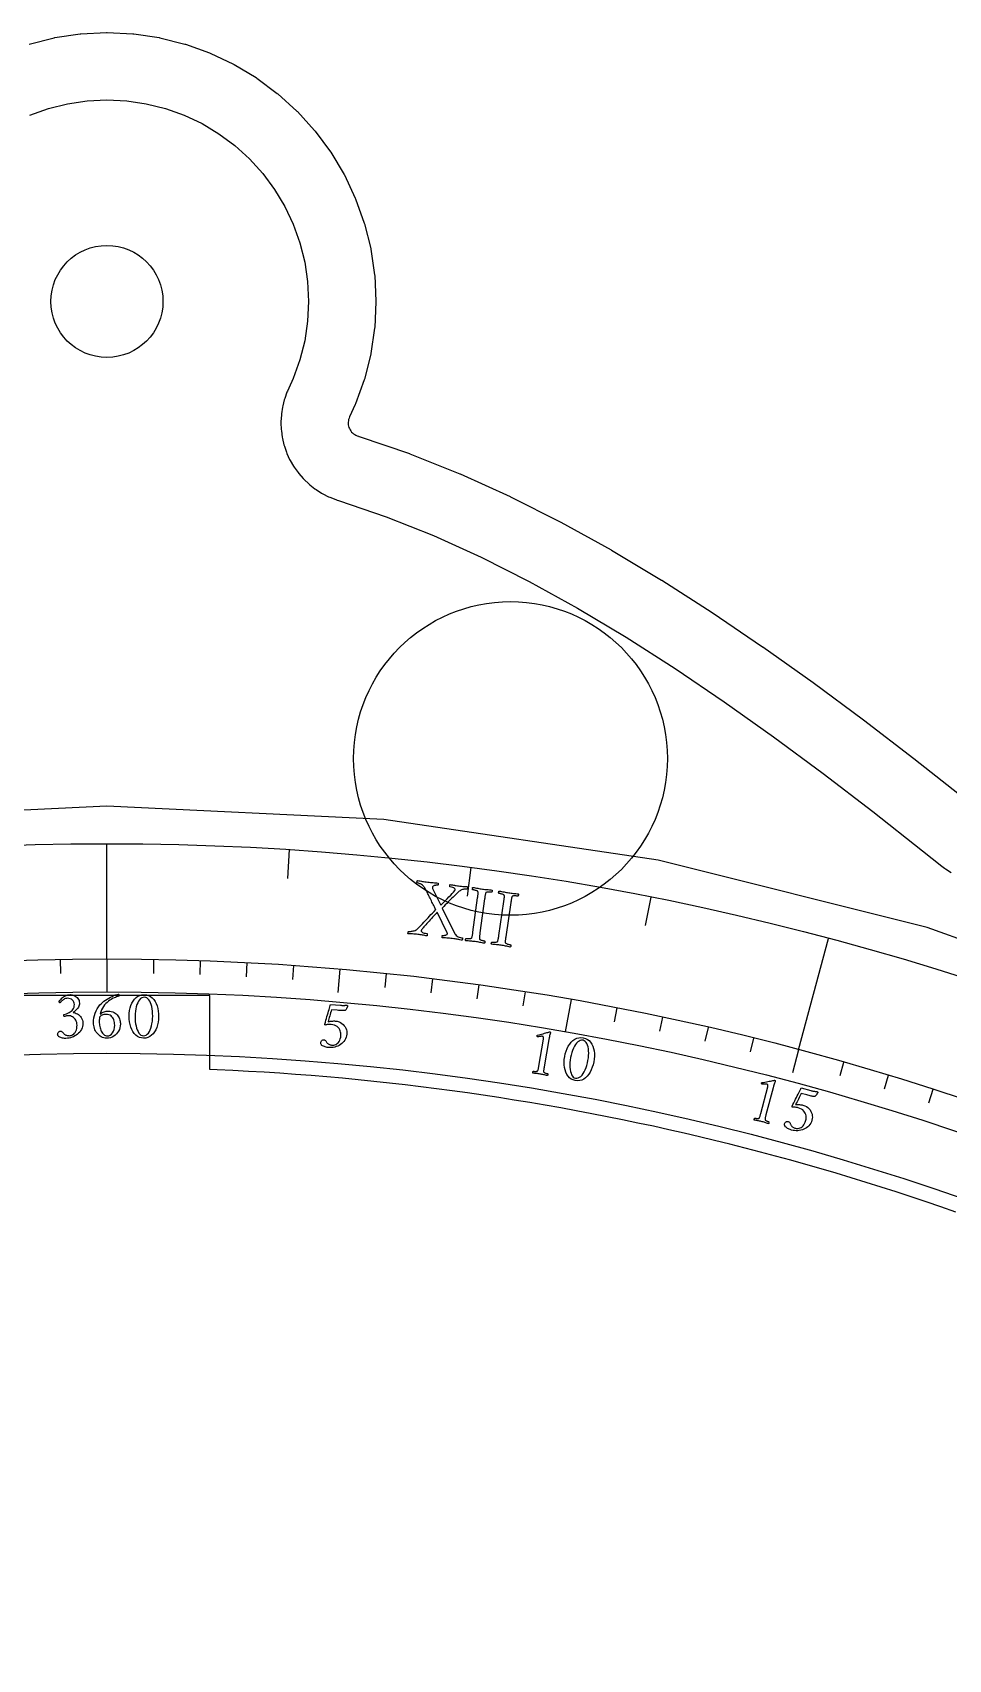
# Model space of a CAD drawing. Header units: millimetres. Extents: x -60 to 60, y -60 to 77.
# Drawn here: x -1.59 to 18.02, y 42.22 to 77.07 of the extents above; entities that cross this region are included whole.
import ezdxf

# ---------------------------------------------------------------- set-up
doc = ezdxf.new("R2010")
doc.units = ezdxf.units.MM
for name, color, linetype in [('CUT_INNER', 6, 'Continuous'), ('CUT_OUTER', 1, 'Continuous'), ('ENGRAVE', 7, 'Continuous'), ('ENGRAVE_FINE', 8, 'Continuous'), ('TEXT', 5, 'Continuous')]:
    doc.layers.add(name, color=color, linetype=linetype)

msp = doc.modelspace()

# ---------------------------------------------------------------- linework, layer by layer
at = {"layer": 'CUT_INNER'}
msp.add_lwpolyline([(18.1777, 51.8033), (17.8595, 51.9138), (17.5407, 52.0224), (17.2211, 52.1291), (16.9009, 52.2338), (16.5801, 52.3365), (16.2587, 52.4373), (15.9366, 52.536), (15.614, 52.6328), (15.2907, 52.7276), (14.9669, 52.8205), (14.6425, 52.9113), (14.3176, 53.0002), (13.9921, 53.087), (13.6661, 53.1719), (13.3396, 53.2547), (13.0126, 53.3356), (12.6851, 53.4144), (12.3571, 53.4912), (12.0287, 53.566), (11.6998, 53.6388), (11.3704, 53.7096), (11.0406, 53.7784), (10.7105, 53.8451), (10.3799, 53.9098), (10.0489, 53.9725), (9.7175, 54.0331), (9.3858, 54.0917), (9.0537, 54.1483), (8.7213, 54.2028), (8.3886, 54.2553), (8.0555, 54.3058), (7.7221, 54.3542), (7.3885, 54.4006), (7.0545, 54.4449), (6.7203, 54.4871), (6.3859, 54.5273), (6.0512, 54.5655), (5.7163, 54.6016), (5.3811, 54.6356), (5.0458, 54.6676), (4.7103, 54.6976), (4.3746, 54.7254), (4.0387, 54.7512), (3.7027, 54.775), (3.3665, 54.7967), (3.0302, 54.8163), (2.6938, 54.8339), (2.3573, 54.8494), (2.2, 54.8556), (2.2, 56.44), (-2.2, 56.44)], dxfattribs=at)
for centre, radius in [((0, 71.3109), 1.2), ((8.64, 61.5189), 3.36)]:
    msp.add_circle(centre, radius, dxfattribs=at)
at = {"layer": 'CUT_OUTER'}
msp.add_lwpolyline([(-1.6649, 76.8247), (-1.1309, 76.9584), (-1.1164, 76.9613), (-0.5719, 77.0421), (-0.5572, 77.0435), (-0.0074, 77.0705), (0.0074, 77.0705), (0.5572, 77.0435), (0.5719, 77.0421), (1.1164, 76.9613), (1.1309, 76.9584), (1.6649, 76.8247), (1.679, 76.8204), (2.1973, 76.6349), (2.2109, 76.6293), (2.7086, 76.3939), (2.7216, 76.387), (3.1938, 76.104), (3.206, 76.0958), (3.6482, 75.7678), (3.6596, 75.7585), (4.0675, 75.3888), (4.0779, 75.3784), (4.4476, 74.9705), (4.4569, 74.9591), (4.7849, 74.5169), (4.7931, 74.5047), (5.0761, 74.0325), (5.083, 74.0195), (5.3184, 73.5218), (5.324, 73.5082), (5.5095, 72.9899), (5.5138, 72.9758), (5.6475, 72.4418), (5.6504, 72.4273), (5.7312, 71.8828), (5.7326, 71.8681), (5.7596, 71.3183), (5.7596, 71.3036), (5.7326, 70.7537), (5.7312, 70.739), (5.6504, 70.1945), (5.6475, 70.18), (5.5138, 69.646), (5.5095, 69.6319), (5.324, 69.1136), (5.3184, 69.1), (5.1946, 68.8383), (5.1835, 68.8115), (5.175, 68.7838), (5.1693, 68.7555), (5.1663, 68.7267), (5.166, 68.6977), (5.1686, 68.6689), (5.174, 68.6405), (5.182, 68.6127), (5.1927, 68.5858), (5.206, 68.56), (5.2216, 68.5357), (5.2396, 68.513), (5.2596, 68.4921), (5.2816, 68.4732), (5.3052, 68.4566), (5.3304, 68.4423), (5.3568, 68.4305), (5.3843, 68.4213), (5.3961, 68.4179), (5.4038, 68.4155), (6.4764, 68.0492), (6.4835, 68.0466), (7.5568, 67.6188), (7.5632, 67.6161), (8.6371, 67.1294), (8.6428, 67.1267), (9.7175, 66.5839), (9.7225, 66.5813), (10.7978, 65.9859), (10.8022, 65.9833), (11.8781, 65.3389), (11.8819, 65.3365), (12.9583, 64.6469), (12.9616, 64.6448), (14.0386, 63.9143), (14.0414, 63.9124), (15.1188, 63.1455), (15.1211, 63.1438), (16.1991, 62.3453), (16.2009, 62.3439), (17.2793, 61.5186), (17.2807, 61.5175), (18.3589, 60.671)], dxfattribs=at)
at = {"layer": 'ENGRAVE'}
for points in [[(-1.6525, 75.3005), (-1.2535, 75.4432), (-0.8425, 75.5462), (-0.4233, 75.6084), (0, 75.6292), (0.4233, 75.6084), (0.8425, 75.5462), (1.2535, 75.4432), (1.6525, 75.3005), (2.0356, 75.1193), (2.3991, 74.9014), (2.7395, 74.649), (3.0535, 74.3644), (3.3381, 74.0504), (3.5905, 73.71), (3.8084, 73.3465), (3.9896, 72.9634), (4.1323, 72.5644), (4.2353, 72.1534), (4.2975, 71.7342), (4.3183, 71.3109), (4.2975, 70.8876), (4.2353, 70.4685), (4.1323, 70.0574), (3.9896, 69.6584), (3.8929, 69.4539), (3.8647, 69.3904), (3.8536, 69.3637), (3.8066, 69.2329), (3.7981, 69.2053), (3.7639, 69.0706), (3.7581, 69.0422), (3.737, 68.9049), (3.734, 68.8761), (3.7263, 68.7374), (3.7261, 68.7084), (3.7318, 68.5696), (3.7343, 68.5408), (3.7534, 68.4032), (3.7587, 68.3747), (3.7909, 68.2396), (3.799, 68.2118), (3.844, 68.0803), (3.8547, 68.0534), (3.9123, 67.927), (3.9255, 67.9012), (3.995, 67.7809), (4.0106, 67.7566), (4.0913, 67.6435), (4.1093, 67.6208), (4.2005, 67.516), (4.2206, 67.4951), (4.3215, 67.3996), (4.3434, 67.3807), (4.4531, 67.2954), (4.4768, 67.2788), (4.5941, 67.2044), (4.6193, 67.1901), (4.7433, 67.1274), (4.7697, 67.1156), (4.8992, 67.0651), (4.9266, 67.0559), (4.9601, 67.0454), (5.977, 66.6981), (6.9929, 66.2934), (8.0152, 65.8302), (9.044, 65.3108), (10.0789, 64.7379), (11.1196, 64.1146), (12.1657, 63.4445), (13.2169, 62.7316), (14.2727, 61.9802), (15.3329, 61.1949), (16.397, 60.3805), (17.4645, 59.5424), (17.8752, 59.2138), (17.9328, 59.1702), (17.9572, 59.1526), (18.0784, 59.0741)], [(21.7045, 56.4128), (17.5622, 57.8949), (11.803, 59.3375), (5.93, 60.2087), (0, 60.5), (-5.93, 60.2087)], [(0, 57.2256), (0, 59.694)], [(14.8111, 55.2757), (15.4499, 57.66)], [(0, 57.2256), (0, 56.5187)], [(4.9875, 57.0078), (4.9435, 56.5049)], [(9.9371, 56.3562), (9.8144, 55.6601)], [(14.8111, 55.2757), (14.6804, 54.788)]]:
    msp.add_lwpolyline(points, dxfattribs=at)
for radius in [59.694, 57.2256, 57.2256, 56.5187, 55.206]:
    msp.add_circle((0, 0), radius, dxfattribs=at)
at = {"layer": 'ENGRAVE_FINE'}
for points in [[(3.9042, 59.5662), (3.8638, 58.9504)], [(7.7916, 59.1833), (7.7111, 58.5715)], [(11.6457, 58.547), (11.5253, 57.9418)], [(-0.9987, 57.2169), (-0.9934, 56.914)], [(0.9987, 57.2169), (0.9934, 56.914)], [(1.9971, 57.1907), (1.9866, 56.888)], [(2.995, 57.1472), (2.9791, 56.8446)], [(3.9919, 57.0862), (3.9707, 56.784)], [(5.9817, 56.9121), (5.95, 56.6108)], [(6.974, 56.799), (6.9371, 56.4984)], [(7.9643, 56.6687), (7.9221, 56.3687)], [(8.9521, 56.5211), (8.9047, 56.2218)], [(10.9192, 56.1742), (10.8614, 55.8768)], [(11.8979, 55.9751), (11.8349, 55.6788)], [(12.873, 55.7589), (12.8048, 55.4637)], [(13.8441, 55.5258), (13.7708, 55.2318)], [(15.7735, 55.0088), (15.69, 54.7176)], [(16.7311, 54.7251), (16.6426, 54.4354)], [(17.6837, 54.4248), (17.5901, 54.1367)]]:
    msp.add_lwpolyline(points, dxfattribs=at)
at = {"layer": 'TEXT'}
for points in [[(6.8675, 58.8708), (6.899, 58.8673), (6.9293, 58.8642), (6.9582, 58.8617), (6.9859, 58.8596), (7.0128, 58.8576), (7.0394, 58.8556), (7.0658, 58.8535), (7.0919, 58.8513), (7.093, 58.8467), (7.0934, 58.8404), (7.0931, 58.8324), (7.0921, 58.8227), (7.0906, 58.8135), (7.0884, 58.807), (7.0857, 58.8033), (7.0824, 58.8024), (7.0753, 58.803), (7.0666, 58.8032), (7.0563, 58.803), (7.0444, 58.8025), (7.0318, 58.8013), (7.0195, 58.7992), (7.0076, 58.7961), (6.996, 58.7922), (6.9859, 58.7868), (6.9782, 58.7797), (6.9731, 58.7709), (6.9705, 58.7603), (6.9706, 58.7497), (6.9732, 58.7372), (6.9782, 58.7228), (6.9858, 58.7066), (7.1498, 58.3754), (7.1947, 58.4219), (7.2386, 58.4669), (7.2815, 58.5105), (7.3233, 58.5526), (7.3619, 58.5918), (7.395, 58.6264), (7.4226, 58.6567), (7.4446, 58.6824), (7.4476, 58.6865), (7.45, 58.6907), (7.4518, 58.6949), (7.4531, 58.6992), (7.454, 58.7032), (7.4547, 58.7062), (7.4551, 58.7084), (7.4553, 58.7097), (7.4548, 58.7163), (7.4517, 58.7236), (7.4459, 58.7317), (7.4375, 58.7406), (7.4244, 58.7493), (7.4046, 58.7569), (7.3781, 58.7632), (7.3448, 58.7684), (7.3427, 58.7707), (7.3414, 58.7753), (7.3409, 58.7821), (7.3413, 58.7912), (7.3424, 58.8007), (7.3437, 58.8086), (7.3455, 58.815), (7.3477, 58.82), (7.3726, 58.8151), (7.3962, 58.8105), (7.4183, 58.8062), (7.4389, 58.8022), (7.4594, 58.7985), (7.4809, 58.7949), (7.5035, 58.7915), (7.5271, 58.7883), (7.5597, 58.7844), (7.5897, 58.7812), (7.6171, 58.7787), (7.6419, 58.7771), (7.6643, 58.7759), (7.6847, 58.7746), (7.703, 58.7735), (7.7194, 58.7723), (7.7204, 58.7679), (7.721, 58.7623), (7.721, 58.7553), (7.7206, 58.7471), (7.7193, 58.7389), (7.717, 58.7319), (7.7136, 58.7262), (7.7091, 58.7217), (7.7042, 58.7221), (7.6967, 58.7222), (7.6865, 58.7222), (7.6737, 58.7219), (7.6592, 58.7209), (7.6438, 58.7186), (7.6276, 58.7151), (7.6105, 58.7104), (7.5933, 58.7041), (7.5766, 58.6957), (7.5605, 58.6854), (7.5449, 58.6732), (7.5081, 58.6389), (7.4737, 58.6071), (7.4419, 58.5775), (7.4125, 58.5504), (7.3845, 58.5242), (7.3569, 58.4978), (7.3295, 58.4712), (7.3025, 58.4442), (7.2745, 58.4158), (7.2442, 58.3848), (7.2115, 58.3511), (7.1766, 58.3148), (7.4513, 57.7644), (7.463, 57.7454), (7.4783, 57.7287), (7.4973, 57.7141), (7.5199, 57.7018), (7.5439, 57.6916), (7.567, 57.6835), (7.5893, 57.6776), (7.6107, 57.6737), (7.6124, 57.6692), (7.6131, 57.6631), (7.6129, 57.6557), (7.6116, 57.6467), (7.61, 57.6381), (7.6085, 57.6315), (7.6072, 57.6268), (7.606, 57.6242), (7.5817, 57.6291), (7.5591, 57.6337), (7.5383, 57.638), (7.5192, 57.6418), (7.5, 57.6455), (7.4787, 57.6491), (7.4555, 57.6526), (7.4302, 57.6561), (7.3954, 57.6604), (7.3628, 57.664), (7.3326, 57.6671), (7.3045, 57.6694), (7.2765, 57.6716), (7.2461, 57.6739), (7.2134, 57.6764), (7.1784, 57.679), (7.1759, 57.6838), (7.1745, 57.6902), (7.1742, 57.6983), (7.1749, 57.7081), (7.1765, 57.7173), (7.1786, 57.7237), (7.1813, 57.7274), (7.1846, 57.7284), (7.1907, 57.728), (7.1986, 57.728), (7.2081, 57.7285), (7.2194, 57.7294), (7.2315, 57.731), (7.2433, 57.7333), (7.2549, 57.7365), (7.2663, 57.7405), (7.2763, 57.7454), (7.2837, 57.7511), (7.2885, 57.7577), (7.2908, 57.7652), (7.2909, 57.7672), (7.2907, 57.7695), (7.2902, 57.7722), (7.2894, 57.7752), (7.2884, 57.7783), (7.2872, 57.7811), (7.2859, 57.7836), (7.2845, 57.7857), (7.072, 58.2238), (7.0489, 58.1999), (7.025, 58.1747), (7.0001, 58.1481), (6.9743, 58.1201), (6.9482, 58.0917), (6.9225, 58.0635), (6.8972, 58.0356), (6.8723, 58.0079), (6.8485, 57.9812), (6.8264, 57.9561), (6.8061, 57.9326), (6.7876, 57.9106), (6.7714, 57.891), (6.758, 57.8747), (6.7474, 57.8616), (6.7397, 57.8518), (6.7385, 57.8499), (6.737, 57.8476), (6.7352, 57.8449), (6.7332, 57.8418), (6.7312, 57.8383), (6.7297, 57.8346), (6.7286, 57.8306), (6.7278, 57.8263), (6.7288, 57.8183), (6.7335, 57.8102), (6.742, 57.802), (6.7543, 57.7937), (6.7712, 57.7859), (6.7935, 57.7791), (6.8213, 57.7733), (6.8546, 57.7685), (6.8565, 57.7639), (6.8576, 57.7578), (6.858, 57.7503), (6.8576, 57.7413), (6.8567, 57.7326), (6.8556, 57.7259), (6.8541, 57.7213), (6.8522, 57.7187), (6.8287, 57.7232), (6.8048, 57.7276), (6.7808, 57.732), (6.7565, 57.7362), (6.7322, 57.7402), (6.708, 57.7439), (6.684, 57.7472), (6.6603, 57.7501), (6.6281, 57.7536), (6.5983, 57.7565), (6.5709, 57.7588), (6.5459, 57.7605), (6.5218, 57.7618), (6.4973, 57.7631), (6.4723, 57.7642), (6.4469, 57.7654), (6.446, 57.7705), (6.4461, 57.7768), (6.4471, 57.7843), (6.449, 57.7928), (6.4512, 57.801), (6.4531, 57.8073), (6.4546, 57.8118), (6.4559, 57.8144), (6.4613, 57.8142), (6.4703, 57.8144), (6.4831, 57.8149), (6.4996, 57.8158), (6.5184, 57.8174), (6.538, 57.8204), (6.5583, 57.8246), (6.5795, 57.83), (6.6001, 57.837), (6.6185, 57.8459), (6.6349, 57.8567), (6.6491, 57.8694), (6.6856, 57.9072), (6.7205, 57.9434), (6.7536, 57.978), (6.7851, 58.011), (6.8156, 58.0433), (6.8461, 58.0757), (6.8765, 58.1081), (6.9068, 58.1407), (6.9378, 58.174), (6.9703, 58.2085), (7.0041, 58.2443), (7.0394, 58.2814), (7.031, 58.2995), (7.0213, 58.3196), (7.0105, 58.3418), (6.9984, 58.366), (6.9856, 58.3915), (6.9726, 58.4176), (6.9594, 58.4443), (6.9461, 58.4715), (6.9329, 58.4986), (6.92, 58.5247), (6.9074, 58.5499), (6.8951, 58.5742), (6.8836, 58.5969), (6.8731, 58.6175), (6.8638, 58.6359), (6.8555, 58.6522), (6.8488, 58.6655), (6.844, 58.675), (6.8411, 58.6807), (6.8401, 58.6826), (6.8285, 58.706), (6.817, 58.7269), (6.8055, 58.7453), (6.7941, 58.7613), (6.782, 58.7757), (6.7686, 58.7897), (6.7539, 58.8031), (6.7379, 58.816), (6.7267, 58.824), (6.7145, 58.831), (6.7014, 58.8371), (6.6875, 58.8423), (6.6739, 58.8466), (6.6619, 58.8499), (6.6514, 58.8523), (6.6426, 58.8537), (6.6396, 58.8554), (6.6378, 58.8596), (6.6372, 58.8664), (6.6378, 58.8757), (6.6394, 58.8853), (6.6416, 58.8931), (6.6445, 58.8991), (6.6482, 58.9031), (6.6791, 58.8987), (6.7077, 58.8944), (6.7339, 58.8902), (6.7577, 58.8862), (6.7816, 58.8823), (6.8078, 58.8784), (6.8365, 58.8746), (6.8675, 58.8708)], [(8.0398, 58.7222), (8.0655, 58.7188), (8.091, 58.7158), (8.1161, 58.7132), (8.141, 58.7109), (8.166, 58.7088), (8.1915, 58.7064), (8.2176, 58.7038), (8.2442, 58.701), (8.2467, 58.6964), (8.248, 58.6906), (8.2481, 58.6837), (8.247, 58.6755), (8.2451, 58.6675), (8.2429, 58.6608), (8.2403, 58.6556), (8.2373, 58.6518), (8.2308, 58.6525), (8.222, 58.6532), (8.211, 58.6539), (8.1977, 58.6546), (8.1834, 58.6551), (8.1696, 58.6552), (8.1562, 58.6548), (8.1431, 58.6541), (8.1316, 58.6527), (8.1226, 58.6503), (8.1162, 58.6468), (8.1124, 58.6423), (8.1087, 58.6331), (8.1054, 58.6226), (8.1024, 58.6107), (8.0998, 58.5974), (8.0975, 58.583), (8.0951, 58.568), (8.0927, 58.5523), (8.0904, 58.5359), (8.0901, 58.5332), (8.0897, 58.5306), (8.0893, 58.528), (8.089, 58.5253), (8.0886, 58.5227), (8.0882, 58.52), (8.0879, 58.5174), (8.0875, 58.5148), (7.9861, 57.7808), (7.9857, 57.7782), (7.9853, 57.7755), (7.985, 57.7729), (7.9846, 57.7703), (7.9842, 57.7676), (7.9839, 57.765), (7.9835, 57.7623), (7.9832, 57.7597), (7.9809, 57.7434), (7.979, 57.7278), (7.9772, 57.7129), (7.9756, 57.6989), (7.9745, 57.6857), (7.9742, 57.6737), (7.9745, 57.6629), (7.9756, 57.6531), (7.978, 57.6484), (7.9832, 57.6436), (7.991, 57.6385), (8.0014, 57.6334), (8.0134, 57.6284), (8.026, 57.6239), (8.039, 57.6199), (8.0526, 57.6164), (8.0653, 57.6134), (8.076, 57.6111), (8.0844, 57.6094), (8.0907, 57.6084), (8.0925, 57.6039), (8.0935, 57.5981), (8.0938, 57.5911), (8.0934, 57.5829), (8.0922, 57.5747), (8.0902, 57.5681), (8.0874, 57.5629), (8.0838, 57.5591), (8.0581, 57.5644), (8.0329, 57.5696), (8.0082, 57.5745), (7.9841, 57.5793), (7.96, 57.5838), (7.9356, 57.588), (7.9107, 57.5919), (7.8856, 57.5956), (7.8609, 57.5988), (7.836, 57.6017), (7.8108, 57.6042), (7.7854, 57.6065), (7.7597, 57.6086), (7.7338, 57.6105), (7.7077, 57.6124), (7.6813, 57.6142), (7.6788, 57.6188), (7.6775, 57.6246), (7.6774, 57.6315), (7.6784, 57.6397), (7.6802, 57.6477), (7.6824, 57.6544), (7.6849, 57.6596), (7.6878, 57.6635), (7.6942, 57.6628), (7.7028, 57.6622), (7.7137, 57.6616), (7.7268, 57.661), (7.7408, 57.6607), (7.7546, 57.6611), (7.7682, 57.662), (7.7815, 57.6635), (7.7932, 57.6656), (7.802, 57.6683), (7.8079, 57.6717), (7.8108, 57.6757), (7.8155, 57.6866), (7.8196, 57.6991), (7.8231, 57.7133), (7.8261, 57.7292), (7.8288, 57.7462), (7.8315, 57.7639), (7.8341, 57.7822), (7.8368, 57.8013), (7.9363, 58.5355), (7.9388, 58.5546), (7.9412, 58.5731), (7.9434, 58.5911), (7.9453, 58.6086), (7.9467, 58.6251), (7.9471, 58.64), (7.9465, 58.6534), (7.9448, 58.6652), (7.9431, 58.6705), (7.9383, 58.6755), (7.9304, 58.6803), (7.9193, 58.6848), (7.9066, 58.689), (7.8934, 58.693), (7.8799, 58.6966), (7.866, 58.7), (7.853, 58.7029), (7.8422, 58.7052), (7.8335, 58.7069), (7.8271, 58.7079), (7.8252, 58.7124), (7.8241, 58.7182), (7.8238, 58.7251), (7.8241, 58.7334), (7.8253, 58.7415), (7.8272, 58.7482), (7.83, 58.7534), (7.8337, 58.7572), (7.8602, 58.7527), (7.8865, 58.7481), (7.9126, 58.7434), (7.9384, 58.7387), (7.964, 58.734), (7.9895, 58.7297), (8.0147, 58.7258), (8.0398, 58.7222)], [(8.6034, 58.6423), (8.6291, 58.6387), (8.6545, 58.6354), (8.6796, 58.6325), (8.7045, 58.63), (8.7295, 58.6276), (8.755, 58.625), (8.781, 58.6222), (8.8076, 58.6191), (8.81, 58.6145), (8.8113, 58.6087), (8.8113, 58.6017), (8.8101, 58.5936), (8.8082, 58.5856), (8.8059, 58.579), (8.8032, 58.5737), (8.8002, 58.5699), (8.7937, 58.5707), (8.785, 58.5715), (8.7739, 58.5724), (8.7606, 58.5732), (8.7464, 58.5738), (8.7326, 58.574), (8.7191, 58.5738), (8.7061, 58.5732), (8.6945, 58.5719), (8.6855, 58.5695), (8.6791, 58.5661), (8.6752, 58.5616), (8.6714, 58.5525), (8.668, 58.542), (8.6649, 58.5302), (8.6622, 58.5169), (8.6597, 58.5025), (8.6572, 58.4875), (8.6547, 58.4718), (8.6522, 58.4555), (8.6518, 58.4528), (8.6515, 58.4502), (8.6511, 58.4476), (8.6507, 58.4449), (8.6503, 58.4423), (8.6499, 58.4397), (8.6495, 58.437), (8.6491, 58.4344), (8.5406, 57.7015), (8.5402, 57.6988), (8.5399, 57.6962), (8.5395, 57.6935), (8.5391, 57.6909), (8.5387, 57.6883), (8.5383, 57.6856), (8.5379, 57.683), (8.5375, 57.6804), (8.5352, 57.664), (8.533, 57.6485), (8.5311, 57.6337), (8.5294, 57.6196), (8.5282, 57.6065), (8.5277, 57.5945), (8.5279, 57.5836), (8.5289, 57.5739), (8.5313, 57.5691), (8.5364, 57.5642), (8.5442, 57.5591), (8.5545, 57.5539), (8.5665, 57.5488), (8.579, 57.5442), (8.592, 57.5401), (8.6056, 57.5364), (8.6183, 57.5333), (8.6289, 57.5309), (8.6373, 57.5291), (8.6436, 57.528), (8.6454, 57.5235), (8.6463, 57.5177), (8.6466, 57.5107), (8.6461, 57.5025), (8.6448, 57.4944), (8.6427, 57.4877), (8.6399, 57.4825), (8.6363, 57.4788), (8.6106, 57.4844), (8.5854, 57.4898), (8.5608, 57.495), (8.5367, 57.5), (8.5127, 57.5047), (8.4883, 57.5092), (8.4635, 57.5133), (8.4383, 57.5172), (8.4137, 57.5206), (8.3889, 57.5237), (8.3637, 57.5266), (8.3383, 57.5291), (8.3126, 57.5314), (8.2867, 57.5336), (8.2606, 57.5357), (8.2342, 57.5378), (8.2318, 57.5424), (8.2306, 57.5482), (8.2305, 57.5551), (8.2316, 57.5633), (8.2335, 57.5713), (8.2358, 57.5779), (8.2383, 57.5832), (8.2413, 57.587), (8.2477, 57.5863), (8.2563, 57.5855), (8.2671, 57.5848), (8.2802, 57.5841), (8.2942, 57.5837), (8.3081, 57.5839), (8.3216, 57.5847), (8.335, 57.5861), (8.3467, 57.5881), (8.3555, 57.5908), (8.3614, 57.5941), (8.3644, 57.598), (8.3691, 57.6089), (8.3734, 57.6214), (8.377, 57.6355), (8.3802, 57.6514), (8.383, 57.6683), (8.3859, 57.686), (8.3887, 57.7043), (8.3915, 57.7233), (8.4981, 58.4565), (8.5008, 58.4756), (8.5034, 58.4941), (8.5057, 58.5122), (8.5078, 58.5296), (8.5094, 58.5461), (8.5099, 58.561), (8.5094, 58.5743), (8.5079, 58.5862), (8.5062, 58.5915), (8.5014, 58.5965), (8.4936, 58.6014), (8.4826, 58.606), (8.4699, 58.6104), (8.4567, 58.6145), (8.4433, 58.6182), (8.4294, 58.6218), (8.4164, 58.6248), (8.4056, 58.6272), (8.397, 58.6289), (8.3906, 58.63), (8.3888, 58.6345), (8.3877, 58.6403), (8.3874, 58.6473), (8.3878, 58.6555), (8.3891, 58.6637), (8.3911, 58.6703), (8.3939, 58.6755), (8.3976, 58.6793), (8.4241, 58.6745), (8.4504, 58.6697), (8.4764, 58.6647), (8.5022, 58.6597), (8.5278, 58.6548), (8.5531, 58.6503), (8.5784, 58.6461), (8.6034, 58.6423)], [(0.0238, 56.108), (0.0602, 56.1062), (0.0936, 56.1009), (0.1238, 56.092), (0.151, 56.0797), (0.1753, 56.0646), (0.197, 56.0475), (0.2161, 56.0285), (0.2325, 56.0076), (0.2466, 55.9854), (0.2585, 55.9627), (0.2683, 55.9394), (0.2759, 55.9156), (0.2816, 55.8921), (0.2857, 55.8698), (0.2881, 55.8488), (0.2888, 55.8289), (0.2862, 55.7896), (0.2786, 55.7518), (0.2662, 55.7153), (0.2489, 55.6803), (0.2275, 55.6476), (0.2029, 55.6183), (0.175, 55.5923), (0.1437, 55.5696), (0.1098, 55.5512), (0.0739, 55.5381), (0.0358, 55.5302), (-0.0044, 55.5276), (-0.036, 55.5294), (-0.0661, 55.5348), (-0.0946, 55.5438), (-0.1216, 55.5563), (-0.1468, 55.5719), (-0.1701, 55.5897), (-0.1916, 55.6099), (-0.2111, 55.6323), (-0.2285, 55.6566), (-0.2439, 55.6823), (-0.2572, 55.7094), (-0.2684, 55.7379), (-0.2773, 55.7671), (-0.2837, 55.7962), (-0.2875, 55.8252), (-0.2889, 55.8541), (-0.287, 55.9089), (-0.2806, 55.9622), (-0.2697, 56.0141), (-0.2543, 56.0645), (-0.2346, 56.1126), (-0.2108, 56.1576), (-0.1828, 56.1994), (-0.1507, 56.2381), (-0.1237, 56.2657), (-0.0946, 56.2923), (-0.0636, 56.3177), (-0.0306, 56.3419), (0.0036, 56.3648), (0.0381, 56.386), (0.0731, 56.4055), (0.1085, 56.4233), (0.1435, 56.439), (0.1773, 56.4524), (0.2099, 56.4633), (0.2412, 56.4717), (0.246, 56.4706), (0.2498, 56.4674), (0.2527, 56.4621), (0.2546, 56.4546), (0.2559, 56.4467), (0.2568, 56.44), (0.2573, 56.4345), (0.2575, 56.4302), (0.2335, 56.4222), (0.2078, 56.4126), (0.1806, 56.4016), (0.1518, 56.3891), (0.1222, 56.3748), (0.0925, 56.3582), (0.0627, 56.3393), (0.0329, 56.3183), (0.0037, 56.2946), (-0.0239, 56.2681), (-0.05, 56.2387), (-0.0746, 56.2064), (-0.097, 56.1709), (-0.1165, 56.1318), (-0.1333, 56.089), (-0.1472, 56.0427), (-0.1273, 56.0574), (-0.1064, 56.0703), (-0.0842, 56.0815), (-0.061, 56.0909), (-0.0379, 56.0984), (-0.016, 56.1037), (0.0046, 56.1069), (0.0238, 56.108)], [(-0.7834, 56.4594), (-0.7642, 56.4583), (-0.744, 56.4546), (-0.7229, 56.4481), (-0.7008, 56.439), (-0.679, 56.4273), (-0.6587, 56.4131), (-0.6401, 56.3963), (-0.623, 56.377), (-0.6087, 56.3553), (-0.5984, 56.3314), (-0.5921, 56.3052), (-0.5897, 56.2767), (-0.591, 56.2542), (-0.5951, 56.2326), (-0.6021, 56.2119), (-0.612, 56.192), (-0.6239, 56.1733), (-0.6369, 56.1558), (-0.6511, 56.1397), (-0.6663, 56.1248), (-0.6818, 56.1113), (-0.6964, 56.0992), (-0.7101, 56.0887), (-0.7231, 56.0797), (-0.7018, 56.0756), (-0.6798, 56.0687), (-0.657, 56.0591), (-0.6334, 56.0467), (-0.6104, 56.0315), (-0.589, 56.0137), (-0.5695, 55.9931), (-0.5516, 55.9698), (-0.5368, 55.9438), (-0.5261, 55.9151), (-0.5195, 55.8836), (-0.5171, 55.8495), (-0.5188, 55.8133), (-0.5244, 55.7789), (-0.534, 55.7462), (-0.5476, 55.7152), (-0.5645, 55.6861), (-0.584, 55.6593), (-0.6061, 55.6346), (-0.6307, 55.6121), (-0.6575, 55.592), (-0.6858, 55.5743), (-0.7157, 55.559), (-0.7472, 55.5463), (-0.7796, 55.5361), (-0.8125, 55.5287), (-0.8458, 55.524), (-0.8794, 55.5221), (-0.8943, 55.5224), (-0.9109, 55.5236), (-0.9294, 55.5259), (-0.9495, 55.5291), (-0.9701, 55.5334), (-0.9897, 55.539), (-1.0083, 55.5457), (-1.0259, 55.5537), (-1.0292, 55.5566), (-1.0334, 55.5609), (-1.0383, 55.5668), (-1.044, 55.5741), (-1.0493, 55.5822), (-1.0531, 55.5905), (-1.0555, 55.5991), (-1.0564, 55.6079), (-1.0555, 55.6227), (-1.0523, 55.6361), (-1.0468, 55.648), (-1.0389, 55.6586), (-1.0295, 55.6672), (-1.0194, 55.6734), (-1.0086, 55.6772), (-0.9972, 55.6786), (-0.9831, 55.6774), (-0.9707, 55.6733), (-0.9597, 55.6663), (-0.9502, 55.6564), (-0.9415, 55.6454), (-0.9327, 55.6351), (-0.9238, 55.6254), (-0.9149, 55.6163), (-0.9039, 55.6069), (-0.8919, 55.5991), (-0.8789, 55.5929), (-0.865, 55.5882), (-0.8506, 55.5849), (-0.8363, 55.5826), (-0.8222, 55.5813), (-0.8081, 55.5809), (-0.7889, 55.5826), (-0.7696, 55.5869), (-0.7503, 55.5938), (-0.731, 55.6035), (-0.7124, 55.6162), (-0.6954, 55.6324), (-0.68, 55.6522), (-0.6662, 55.6754), (-0.6549, 55.7024), (-0.6469, 55.7335), (-0.6423, 55.7688), (-0.6411, 55.8082), (-0.6431, 55.8369), (-0.6484, 55.8638), (-0.657, 55.8889), (-0.669, 55.9123), (-0.6836, 55.9335), (-0.7001, 55.9524), (-0.7185, 55.969), (-0.7389, 55.9832), (-0.7606, 55.9946), (-0.7828, 56.0026), (-0.8057, 56.0073), (-0.8292, 56.0086), (-0.8411, 56.008), (-0.8531, 56.0064), (-0.8652, 56.0039), (-0.8773, 56.0005), (-0.8889, 55.9968), (-0.899, 55.9938), (-0.9077, 55.9914), (-0.9151, 55.9895), (-0.9191, 55.9956), (-0.922, 56.0023), (-0.9238, 56.0096), (-0.9244, 56.0175), (-0.9243, 56.0223), (-0.9238, 56.0264), (-0.923, 56.0297), (-0.9217, 56.0323), (-0.8932, 56.0403), (-0.8655, 56.0499), (-0.8385, 56.0611), (-0.8123, 56.074), (-0.7877, 56.0886), (-0.7657, 56.1052), (-0.7461, 56.1236), (-0.7291, 56.144), (-0.7154, 56.1665), (-0.7057, 56.1915), (-0.7, 56.2189), (-0.6984, 56.2488), (-0.7013, 56.2764), (-0.7091, 56.3016), (-0.722, 56.3243), (-0.74, 56.3445), (-0.7618, 56.361), (-0.7863, 56.3727), (-0.8136, 56.3796), (-0.8437, 56.3815), (-0.8661, 56.3799), (-0.887, 56.3755), (-0.9063, 56.3685), (-0.9241, 56.3588), (-0.9402, 56.3477), (-0.9546, 56.3365), (-0.9671, 56.325), (-0.9779, 56.3135), (-0.987, 56.3029), (-0.9946, 56.2945), (-1.0006, 56.2882), (-1.005, 56.2841), (-1.008, 56.2847), (-1.011, 56.2866), (-1.0141, 56.2898), (-1.0171, 56.2943), (-1.0199, 56.2994), (-1.0218, 56.3045), (-1.023, 56.3097), (-1.0235, 56.3149), (-1.0118, 56.332), (-0.9985, 56.3488), (-0.9836, 56.3654), (-0.9671, 56.3818), (-0.9491, 56.3974), (-0.9296, 56.4117), (-0.9087, 56.4247), (-0.8864, 56.4364), (-0.8627, 56.4462), (-0.8376, 56.4533), (-0.8112, 56.4577), (-0.7834, 56.4594)], [(0.7969, 56.4577), (0.8465, 56.453), (0.8919, 56.4404), (0.9332, 56.4198), (0.9703, 56.3913), (1.003, 56.3563), (1.0314, 56.316), (1.0553, 56.2706), (1.0747, 56.2199), (1.0897, 56.1654), (1.1, 56.1085), (1.1056, 56.0492), (1.1067, 55.9875), (1.1032, 55.9259), (1.095, 55.8669), (1.0824, 55.8104), (1.0651, 55.7565), (1.0436, 55.7066), (1.0181, 55.6619), (0.9885, 55.6225), (0.955, 55.5882), (0.9176, 55.5607), (0.8766, 55.5412), (0.832, 55.5298), (0.7837, 55.5265), (0.7368, 55.5312), (0.6933, 55.5438), (0.6532, 55.5644), (0.6165, 55.593), (0.5836, 55.6282), (0.5548, 55.6685), (0.5301, 55.7139), (0.5097, 55.7644), (0.4936, 55.8187), (0.4823, 55.8755), (0.4757, 55.9347), (0.4739, 55.9964), (0.4767, 56.0581), (0.4842, 56.1172), (0.4964, 56.1738), (0.5132, 56.2278), (0.5344, 56.2779), (0.56, 56.3227), (0.5898, 56.3621), (0.6239, 56.3962), (0.6619, 56.4237), (0.7034, 56.4431), (0.7484, 56.4544), (0.7969, 56.4577)], [(0.8036, 56.4043), (0.774, 56.4013), (0.7464, 56.3912), (0.7209, 56.3742), (0.6974, 56.3502), (0.6763, 56.3204), (0.6576, 56.2857), (0.6414, 56.2464), (0.6277, 56.2022), (0.6168, 56.1544), (0.6088, 56.104), (0.6037, 56.0509), (0.6017, 55.9952), (0.6025, 55.9401), (0.6064, 55.8872), (0.6133, 55.8367), (0.6231, 55.7884), (0.6355, 55.7436), (0.6501, 55.7035), (0.6668, 55.6681), (0.6856, 55.6374), (0.7064, 55.6125), (0.7288, 55.5946), (0.7529, 55.5838), (0.7786, 55.5799), (0.8097, 55.5831), (0.8381, 55.5935), (0.864, 55.6111), (0.8871, 55.636), (0.9077, 55.667), (0.9257, 55.7028), (0.9411, 55.7434), (0.954, 55.7889), (0.9642, 55.8379), (0.9718, 55.8889), (0.9768, 55.9421), (0.9791, 55.9973), (0.9786, 56.0529), (0.9752, 56.1056), (0.9689, 56.1556), (0.9596, 56.2027), (0.9476, 56.2461), (0.9333, 56.285), (0.9167, 56.3192), (0.8978, 56.3489), (0.8768, 56.3728), (0.8541, 56.3901), (0.8297, 56.4006), (0.8036, 56.4043)], [(4.8901, 55.8945), (4.9313, 55.8885), (4.9688, 55.8779), (5.0026, 55.8628), (5.0327, 55.8432), (5.0592, 55.8202), (5.0819, 55.7951), (5.101, 55.7677), (5.1164, 55.7382), (5.128, 55.7075), (5.1354, 55.6768), (5.1387, 55.646), (5.1379, 55.615), (5.1326, 55.5792), (5.1235, 55.5456), (5.1106, 55.514), (5.0939, 55.4845), (5.0742, 55.4573), (5.0521, 55.4326), (5.0276, 55.4103), (5.0008, 55.3904), (4.9722, 55.3731), (4.9422, 55.3583), (4.9109, 55.3462), (4.8783, 55.3367), (4.845, 55.3298), (4.8115, 55.3258), (4.778, 55.3245), (4.7443, 55.326), (4.7295, 55.3278), (4.7131, 55.3307), (4.695, 55.3348), (4.6752, 55.3401), (4.6552, 55.3465), (4.6363, 55.3539), (4.6185, 55.3625), (4.6018, 55.3722), (4.5987, 55.3755), (4.595, 55.3802), (4.5908, 55.3865), (4.5859, 55.3944), (4.5814, 55.403), (4.5784, 55.4117), (4.5769, 55.4205), (4.5769, 55.4293), (4.5793, 55.4439), (4.5838, 55.4569), (4.5905, 55.4683), (4.5994, 55.4779), (4.6097, 55.4855), (4.6203, 55.4907), (4.6314, 55.4934), (4.643, 55.4936), (4.6568, 55.491), (4.6688, 55.4857), (4.679, 55.4776), (4.6874, 55.4668), (4.695, 55.455), (4.7027, 55.4438), (4.7106, 55.4333), (4.7186, 55.4233), (4.7285, 55.4129), (4.7397, 55.4039), (4.7519, 55.3964), (4.7653, 55.3904), (4.7793, 55.3856), (4.7933, 55.3818), (4.8072, 55.3791), (4.8212, 55.3773), (4.8405, 55.377), (4.8601, 55.3793), (4.88, 55.3843), (4.9002, 55.392), (4.92, 55.4028), (4.9386, 55.4172), (4.9559, 55.4352), (4.972, 55.4569), (4.9859, 55.4827), (4.997, 55.5128), (5.0051, 55.5475), (5.0103, 55.5865), (5.011, 55.6097), (5.0088, 55.6337), (5.0038, 55.6583), (4.996, 55.6837), (4.985, 55.7087), (4.9704, 55.7321), (4.9521, 55.754), (4.9303, 55.7743), (4.9044, 55.7919), (4.8738, 55.8055), (4.8385, 55.8151), (4.7986, 55.8207), (4.7857, 55.8214), (4.7707, 55.8214), (4.7536, 55.8208), (4.7344, 55.8195), (4.7155, 55.8176), (4.6994, 55.8152), (4.686, 55.8123), (4.6753, 55.8089), (4.6732, 55.8095), (4.6712, 55.8109), (4.6694, 55.8131), (4.6677, 55.8162), (4.6664, 55.8197), (4.6655, 55.8232), (4.6651, 55.8269), (4.6652, 55.8305), (4.6768, 55.8704), (4.6883, 55.9103), (4.6999, 55.9502), (4.7115, 55.9901), (4.7229, 56.0293), (4.7339, 56.0671), (4.7445, 56.1036), (4.7547, 56.1387), (4.7642, 56.1716), (4.7726, 56.2013), (4.7799, 56.2279), (4.786, 56.2512), (5.0009, 56.2325), (5.0159, 56.2314), (5.0312, 56.2306), (5.0466, 56.2301), (5.0623, 56.23), (5.0775, 56.2302), (5.0913, 56.2306), (5.1039, 56.2311), (5.1151, 56.2319), (5.1244, 56.2327), (5.131, 56.2333), (5.135, 56.2336), (5.1364, 56.2337), (5.1398, 56.2313), (5.1429, 56.229), (5.1458, 56.227), (5.1484, 56.2252), (5.1505, 56.2233), (5.1519, 56.2211), (5.1527, 56.2187), (5.1528, 56.2159), (5.1522, 56.2128), (5.1507, 56.2081), (5.1485, 56.2016), (5.1455, 56.1935), (5.1417, 56.1843), (5.1374, 56.1747), (5.1324, 56.1647), (5.1268, 56.1543), (5.1208, 56.1441), (5.1144, 56.1346), (5.1075, 56.126), (5.1003, 56.1181), (5.0845, 56.118), (5.0673, 56.1181), (5.0485, 56.1183), (5.0283, 56.1186), (5.0064, 56.1193), (4.9827, 56.1205), (4.9571, 56.1222), (4.9298, 56.1244), (4.8076, 56.135), (4.7982, 56.1029), (4.7888, 56.0706), (4.7796, 56.038), (4.7703, 56.0052), (4.7612, 55.9726), (4.752, 55.9408), (4.7428, 55.9098), (4.7335, 55.8797), (4.75, 55.8841), (4.7687, 55.8877), (4.7898, 55.8907), (4.8131, 55.893), (4.8362, 55.8946), (4.8568, 55.8954), (4.8748, 55.8953), (4.8901, 55.8945)], [(-0.1589, 55.979), (-0.1603, 55.967), (-0.1614, 55.9549), (-0.1624, 55.9426), (-0.1632, 55.9301), (-0.1638, 55.9175), (-0.1643, 55.9049), (-0.1645, 55.8923), (-0.1646, 55.8797), (-0.1638, 55.855), (-0.1618, 55.8298), (-0.1585, 55.804), (-0.1539, 55.7776), (-0.148, 55.7514), (-0.1406, 55.7262), (-0.1319, 55.7019), (-0.1219, 55.6785), (-0.1104, 55.6566), (-0.0976, 55.6369), (-0.0834, 55.6193), (-0.0679, 55.6038), (-0.051, 55.5912), (-0.0328, 55.5822), (-0.0134, 55.5768), (0.0074, 55.575), (0.0405, 55.579), (0.0704, 55.5912), (0.0973, 55.6115), (0.121, 55.64), (0.1405, 55.6746), (0.1545, 55.7132), (0.1629, 55.7559), (0.1658, 55.8027), (0.1647, 55.8333), (0.1614, 55.8627), (0.1556, 55.8911), (0.1476, 55.9183), (0.1371, 55.9437), (0.1238, 55.9665), (0.1078, 55.9867), (0.0891, 56.0043), (0.0675, 56.0186), (0.0427, 56.0288), (0.0148, 56.0349), (-0.0164, 56.0369), (-0.0324, 56.0363), (-0.0492, 56.0345), (-0.0669, 56.0315), (-0.0855, 56.0272), (-0.1043, 56.0206), (-0.1228, 56.0103), (-0.141, 55.9965), (-0.1589, 55.979)], [(9.2491, 54.9306), (9.3462, 55.5073), (9.3482, 55.5215), (9.3489, 55.5335), (9.3484, 55.5432), (9.3467, 55.5508), (9.3436, 55.5565), (9.3391, 55.561), (9.3332, 55.5643), (9.3258, 55.5663), (9.3165, 55.5671), (9.3047, 55.567), (9.2905, 55.5659), (9.2739, 55.5637), (9.257, 55.5611), (9.2423, 55.5587), (9.2297, 55.5563), (9.2192, 55.554), (9.2143, 55.5604), (9.2112, 55.567), (9.2097, 55.5739), (9.2101, 55.5811), (9.2101, 55.5812), (9.2101, 55.5814), (9.2102, 55.5819), (9.2103, 55.5825), (9.2109, 55.5852), (9.2118, 55.5872), (9.213, 55.5886), (9.2145, 55.5894), (9.246, 55.5977), (9.2773, 55.6061), (9.3084, 55.6147), (9.3392, 55.6233), (9.3686, 55.6317), (9.3953, 55.6392), (9.4195, 55.646), (9.4412, 55.6519), (9.459, 55.6568), (9.472, 55.6602), (9.4801, 55.6622), (9.4833, 55.6628), (9.4862, 55.6623), (9.4895, 55.6612), (9.4921, 55.659), (9.494, 55.6559), (9.4951, 55.6518), (9.4957, 55.6473), (9.4963, 55.6433), (9.4967, 55.6397), (9.497, 55.6364), (9.4962, 55.6342), (9.494, 55.6277), (9.4902, 55.6169), (9.485, 55.6017), (9.479, 55.5824), (9.4732, 55.5592), (9.4674, 55.5321), (9.4618, 55.5012), (9.3613, 54.9116), (9.3586, 54.8958), (9.3562, 54.8805), (9.3539, 54.8658), (9.3518, 54.8516), (9.3502, 54.8382), (9.3495, 54.8261), (9.3496, 54.8151), (9.3506, 54.8052), (9.3525, 54.8013), (9.3563, 54.7971), (9.3622, 54.7928), (9.3702, 54.7884), (9.3793, 54.784), (9.3888, 54.7801), (9.3986, 54.7766), (9.4088, 54.7735), (9.4184, 54.7709), (9.4265, 54.7688), (9.4331, 54.7672), (9.4382, 54.7662), (9.4395, 54.7624), (9.4403, 54.7576), (9.4403, 54.7517), (9.4397, 54.7449), (9.4385, 54.7381), (9.4367, 54.7326), (9.4342, 54.7284), (9.4311, 54.7253), (9.4101, 54.7304), (9.3899, 54.7352), (9.3706, 54.7398), (9.3522, 54.7441), (9.3338, 54.7483), (9.3147, 54.7522), (9.2948, 54.756), (9.2741, 54.7597), (9.2542, 54.7629), (9.2351, 54.7657), (9.217, 54.768), (9.1996, 54.77), (9.1821, 54.7717), (9.1633, 54.7736), (9.1432, 54.7756), (9.1218, 54.7777), (9.1198, 54.7816), (9.1189, 54.7865), (9.119, 54.7923), (9.1201, 54.799), (9.1218, 54.8057), (9.1238, 54.8112), (9.126, 54.8155), (9.1286, 54.8186), (9.1337, 54.8179), (9.1405, 54.8172), (9.1488, 54.8165), (9.1587, 54.8159), (9.1694, 54.8154), (9.1798, 54.8155), (9.19, 54.8161), (9.2001, 54.8172), (9.2089, 54.8188), (9.2157, 54.821), (9.2202, 54.8237), (9.2227, 54.8269), (9.2269, 54.8359), (9.2308, 54.8462), (9.2343, 54.8579), (9.2375, 54.8709), (9.2406, 54.885), (9.2435, 54.8996), (9.2463, 54.9148), (9.2491, 54.9306)], [(10.1969, 55.535), (10.245, 55.5221), (10.2877, 55.502), (10.325, 55.4749), (10.3568, 55.4406), (10.3833, 55.4006), (10.4045, 55.3562), (10.4205, 55.3074), (10.4312, 55.2541), (10.4369, 55.1979), (10.4376, 55.1401), (10.4333, 55.0807), (10.424, 55.0197), (10.4103, 54.9595), (10.3924, 54.9027), (10.3705, 54.8491), (10.3445, 54.7989), (10.315, 54.7532), (10.2824, 54.7134), (10.2467, 54.6794), (10.2079, 54.6513), (10.1664, 54.6304), (10.1227, 54.618), (10.0769, 54.6142), (10.0287, 54.619), (9.9833, 54.6314), (9.9425, 54.6511), (9.9064, 54.6781), (9.8749, 54.7124), (9.8483, 54.7526), (9.8266, 54.7971), (9.8099, 54.846), (9.7981, 54.8992), (9.7914, 54.9555), (9.7897, 55.0133), (9.7931, 55.0728), (9.8016, 55.134), (9.8146, 55.1943), (9.8319, 55.2513), (9.8533, 55.3051), (9.8788, 55.3556), (9.9082, 55.4014), (9.9408, 55.4413), (9.9768, 55.4752), (10.0161, 55.5032), (10.0582, 55.5239), (10.1023, 55.5361), (10.1486, 55.5398), (10.1969, 55.535)], [(10.1946, 55.4812), (10.1649, 55.4831), (10.136, 55.4778), (10.108, 55.4653), (10.0809, 55.4455), (10.0551, 55.4196), (10.0309, 55.3886), (10.0084, 55.3525), (9.9875, 55.3112), (9.9688, 55.2659), (9.9525, 55.2175), (9.9387, 55.166), (9.9273, 55.1115), (9.919, 55.057), (9.914, 55.0042), (9.9124, 54.9532), (9.914, 54.904), (9.9188, 54.8578), (9.9264, 54.8158), (9.937, 54.7781), (9.9505, 54.7446), (9.9668, 54.7167), (9.9859, 54.6953), (10.0078, 54.6806), (10.0325, 54.6725), (10.0637, 54.6704), (10.0935, 54.6759), (10.1219, 54.689), (10.1489, 54.7097), (10.1744, 54.7368), (10.1981, 54.7691), (10.2201, 54.8066), (10.2403, 54.8493), (10.2586, 54.8959), (10.2746, 54.945), (10.2883, 54.9965), (10.2998, 55.0506), (10.3086, 55.1055), (10.3141, 55.1581), (10.3161, 55.2084), (10.3148, 55.2564), (10.3103, 55.3012), (10.3027, 55.3419), (10.292, 55.3784), (10.2782, 55.4108), (10.2615, 55.438), (10.242, 55.4587), (10.2197, 55.4732), (10.1946, 55.4812)], [(14.0014, 53.9154), (14.1484, 54.4815), (14.1516, 54.4955), (14.1534, 54.5074), (14.1537, 54.5171), (14.1527, 54.5248), (14.1501, 54.5308), (14.1461, 54.5357), (14.1404, 54.5394), (14.1332, 54.542), (14.124, 54.5437), (14.1123, 54.5446), (14.098, 54.5447), (14.0813, 54.544), (14.0643, 54.5429), (14.0494, 54.5417), (14.0367, 54.5405), (14.026, 54.5391), (14.0217, 54.5459), (14.0191, 54.5528), (14.0183, 54.5598), (14.0192, 54.5669), (14.0193, 54.567), (14.0193, 54.5672), (14.0194, 54.5677), (14.0196, 54.5683), (14.0205, 54.5709), (14.0215, 54.5728), (14.0228, 54.5741), (14.0243, 54.5747), (14.0565, 54.5803), (14.0884, 54.5859), (14.1201, 54.5918), (14.1515, 54.5977), (14.1815, 54.6035), (14.2089, 54.6086), (14.2336, 54.6133), (14.2556, 54.6173), (14.2738, 54.6206), (14.2871, 54.6229), (14.2953, 54.6242), (14.2985, 54.6245), (14.3014, 54.6237), (14.3046, 54.6223), (14.307, 54.6199), (14.3086, 54.6167), (14.3093, 54.6124), (14.3096, 54.608), (14.3098, 54.6039), (14.3099, 54.6002), (14.3099, 54.597), (14.309, 54.5949), (14.3061, 54.5886), (14.3015, 54.5781), (14.2949, 54.5634), (14.2873, 54.5447), (14.2794, 54.5221), (14.2714, 54.4957), (14.263, 54.4654), (14.1115, 53.8867), (14.1075, 53.8712), (14.1037, 53.8562), (14.1002, 53.8418), (14.0968, 53.8278), (14.0941, 53.8146), (14.0923, 53.8026), (14.0915, 53.7916), (14.0916, 53.7817), (14.0931, 53.7776), (14.0966, 53.7731), (14.1021, 53.7683), (14.1096, 53.7632), (14.1184, 53.7581), (14.1275, 53.7534), (14.1369, 53.749), (14.1468, 53.745), (14.1561, 53.7416), (14.164, 53.7388), (14.1705, 53.7366), (14.1755, 53.7352), (14.1765, 53.7313), (14.1768, 53.7264), (14.1763, 53.7206), (14.1752, 53.7138), (14.1734, 53.7072), (14.1711, 53.7019), (14.1682, 53.6979), (14.1649, 53.6951), (14.1443, 53.702), (14.1246, 53.7086), (14.1058, 53.7148), (14.0878, 53.7207), (14.0699, 53.7264), (14.0512, 53.732), (14.0317, 53.7376), (14.0114, 53.743), (13.9919, 53.7479), (13.9731, 53.7524), (13.9552, 53.7563), (13.9381, 53.7598), (13.9208, 53.763), (13.9022, 53.7666), (13.8824, 53.7703), (13.8612, 53.7743), (13.8597, 53.7783), (13.8592, 53.7832), (13.8598, 53.789), (13.8614, 53.7956), (13.8637, 53.8021), (13.8662, 53.8074), (13.8688, 53.8115), (13.8716, 53.8144), (13.8767, 53.8133), (13.8833, 53.812), (13.8916, 53.8106), (13.9014, 53.809), (13.912, 53.8077), (13.9224, 53.8069), (13.9326, 53.8065), (13.9427, 53.8068), (13.9517, 53.8076), (13.9586, 53.8091), (13.9633, 53.8114), (13.966, 53.8145), (13.971, 53.823), (13.9758, 53.833), (13.9804, 53.8443), (13.9847, 53.857), (13.9889, 53.8708), (13.9931, 53.8851), (13.9973, 53.9), (14.0014, 53.9154)], [(14.9039, 54.0923), (14.9433, 54.079), (14.9783, 54.0618), (15.0088, 54.0409), (15.0349, 54.0161), (15.0567, 53.9888), (15.0746, 53.9599), (15.0884, 53.9296), (15.0983, 53.8977), (15.1041, 53.8655), (15.1058, 53.8339), (15.1035, 53.803), (15.0971, 53.7727), (15.0854, 53.7385), (15.0704, 53.707), (15.052, 53.6783), (15.0303, 53.6523), (15.006, 53.6291), (14.9798, 53.6088), (14.9517, 53.5913), (14.9217, 53.5766), (14.8904, 53.5647), (14.8583, 53.5556), (14.8253, 53.5493), (14.7915, 53.5458), (14.7575, 53.5451), (14.7239, 53.5472), (14.6907, 53.552), (14.6578, 53.5596), (14.6436, 53.564), (14.628, 53.5698), (14.6109, 53.5771), (14.5924, 53.5859), (14.5739, 53.5957), (14.5566, 53.6065), (14.5407, 53.6182), (14.526, 53.6308), (14.5235, 53.6345), (14.5208, 53.6398), (14.5177, 53.6468), (14.5143, 53.6554), (14.5115, 53.6647), (14.5101, 53.6738), (14.5102, 53.6827), (14.5118, 53.6913), (14.5168, 53.7053), (14.5236, 53.7173), (14.5323, 53.7272), (14.5428, 53.7351), (14.5542, 53.7407), (14.5656, 53.7439), (14.577, 53.7445), (14.5884, 53.7427), (14.6016, 53.7376), (14.6124, 53.7302), (14.621, 53.7205), (14.6273, 53.7083), (14.6326, 53.6953), (14.6382, 53.6829), (14.644, 53.6711), (14.6501, 53.6599), (14.658, 53.6478), (14.6673, 53.637), (14.678, 53.6274), (14.6901, 53.619), (14.703, 53.6118), (14.7161, 53.6056), (14.7293, 53.6004), (14.7427, 53.5961), (14.7616, 53.5923), (14.7813, 53.5911), (14.8018, 53.5924), (14.8231, 53.5963), (14.8445, 53.6033), (14.8653, 53.6141), (14.8856, 53.6288), (14.9054, 53.6472), (14.9238, 53.67), (14.9401, 53.6977), (14.9544, 53.7302), (14.9665, 53.7677), (14.9713, 53.7905), (14.9735, 53.8144), (14.9731, 53.8395), (14.97, 53.8659), (14.9636, 53.8924), (14.9535, 53.9181), (14.9395, 53.9429), (14.9217, 53.9669), (14.8994, 53.9888), (14.8717, 54.0077), (14.8388, 54.0235), (14.8006, 54.0363), (14.788, 54.0393), (14.7733, 54.042), (14.7563, 54.0445), (14.7372, 54.0467), (14.7183, 54.0483), (14.7019, 54.0488), (14.6882, 54.0484), (14.6772, 54.0469), (14.6752, 54.0479), (14.6735, 54.0496), (14.6721, 54.0522), (14.671, 54.0555), (14.6703, 54.0592), (14.6701, 54.0628), (14.6704, 54.0664), (14.6711, 54.07), (14.6897, 54.1072), (14.7083, 54.1443), (14.7268, 54.1815), (14.7454, 54.2186), (14.7637, 54.2551), (14.7814, 54.2904), (14.7984, 54.3243), (14.8148, 54.357), (14.8301, 54.3876), (14.8437, 54.4153), (14.8557, 54.4401), (14.8659, 54.462), (15.0739, 54.4048), (15.0885, 54.401), (15.1033, 54.3974), (15.1184, 54.3942), (15.1339, 54.3913), (15.1488, 54.3887), (15.1625, 54.3866), (15.1749, 54.3849), (15.1861, 54.3836), (15.1954, 54.3827), (15.202, 54.382), (15.206, 54.3817), (15.2073, 54.3815), (15.2102, 54.3785), (15.2129, 54.3757), (15.2154, 54.3732), (15.2176, 54.371), (15.2194, 54.3687), (15.2204, 54.3663), (15.2207, 54.3638), (15.2203, 54.361), (15.2191, 54.3581), (15.2169, 54.3537), (15.2135, 54.3478), (15.209, 54.3403), (15.2037, 54.332), (15.1977, 54.3233), (15.191, 54.3144), (15.1836, 54.3051), (15.1758, 54.2962), (15.1678, 54.288), (15.1595, 54.2807), (15.151, 54.2743), (15.1354, 54.2771), (15.1185, 54.2803), (15.1001, 54.2839), (15.0803, 54.2878), (15.0588, 54.2924), (15.0357, 54.2979), (15.0109, 54.3042), (14.9844, 54.3113), (14.8662, 54.3438), (14.8511, 54.314), (14.8361, 54.2839), (14.8211, 54.2535), (14.8061, 54.2228), (14.7911, 54.1924), (14.7764, 54.1628), (14.7617, 54.1341), (14.7472, 54.1061), (14.7642, 54.1074), (14.7833, 54.1076), (14.8045, 54.1067), (14.8278, 54.1048), (14.8509, 54.1022), (14.8713, 54.0992), (14.8889, 54.0959), (14.9039, 54.0923)]]:
    msp.add_lwpolyline(points, close=True, dxfattribs=at)

doc.saveas('drawing.dxf')
